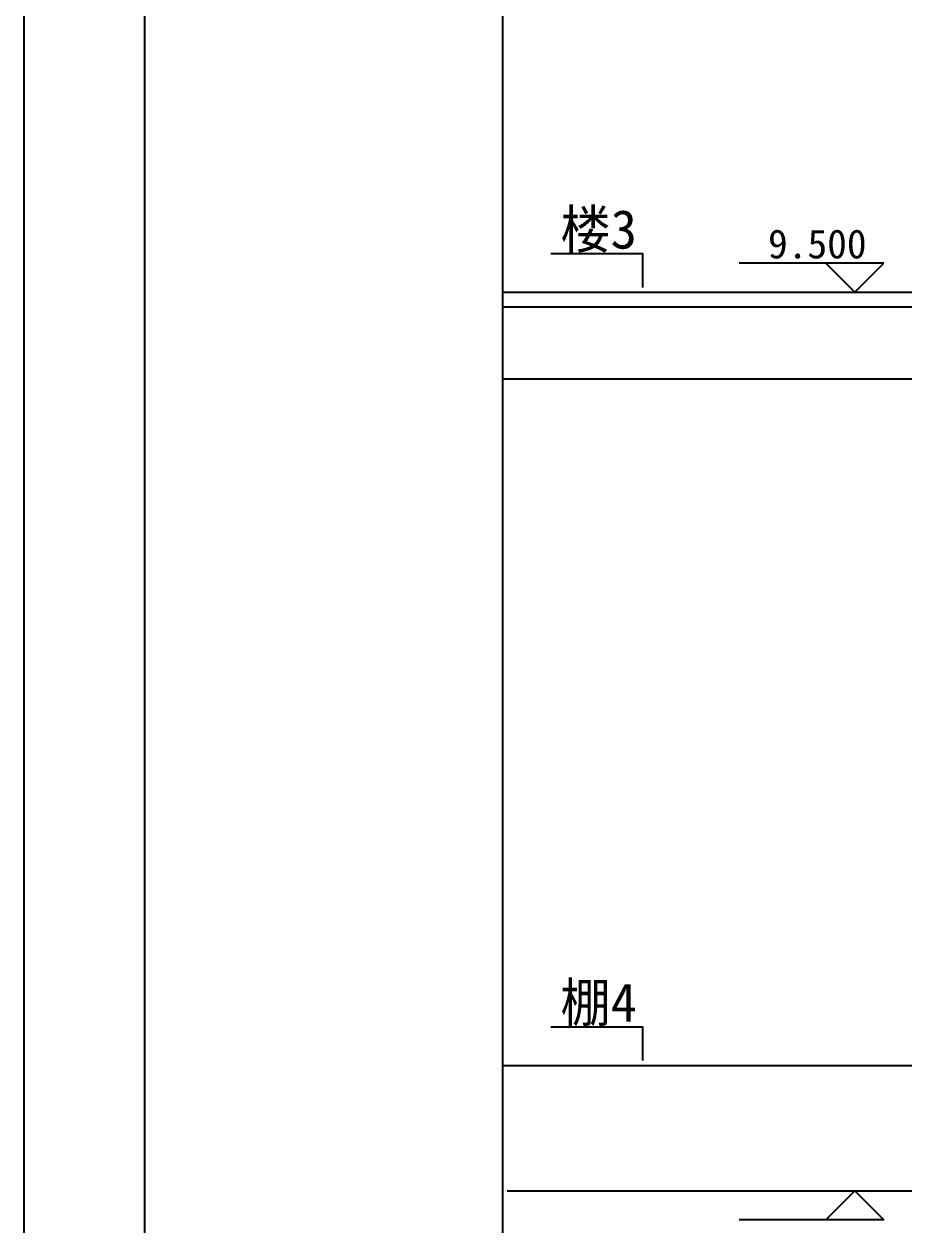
# Model space of a CAD drawing. Header units: metres. Extents: x 0 to 25594, y 0 to 38169.
# Drawn here: x 18169 to 19992, y 29180 to 31665 of the extents above; entities that cross this region are included whole.
import ezdxf

# ---------------------------------------------------------------- set-up
doc = ezdxf.new("R2010")
doc.units = ezdxf.units.M
for name, color, linetype in [('DIM', 126, 'Continuous'), ('DOOR', 4, 'Continuous'), ('HZ', 6, 'Continuous'), ('L', 65, 'Continuous'), ('TK', 143, 'Continuous'), ('WALL1', 7, 'Continuous')]:
    doc.layers.add(name, color=color, linetype=linetype)

# ---------------------------------------------------------------- blocks, each defined once
blk = doc.blocks.new('B')
at = {"layer": 'DIM'}
for p, q in [((0, 0), (-200, 200)), ((-200, 200), (800, 200)), ((0, 0), (200, 200))]:
    blk.add_line(p, q, dxfattribs=at)

msp = doc.modelspace()

# ---------------------------------------------------------------- hatches: boundary and pattern name
at = {"layer": 'DOOR'}
h = msp.add_hatch(dxfattribs=at)
h.set_pattern_fill('ANSI31', scale=1500)
h.paths.add_polyline_path([(19160, 31080), (19160, 30930), (20170, 30930), (20170, 30090), (20810, 30090), (20810, 30530), (21110, 30530), (21310, 30530), (21310, 30610), (20810, 30610), (20810, 30930), (21410, 30930), (21410, 31080)])
h = msp.add_hatch(dxfattribs=at)
h.set_pattern_fill('AR-CONC', scale=80)
h.paths.add_polyline_path([(19160, 31080), (19160, 30930), (20170, 30930), (20170, 30090), (20810, 30090), (20810, 30530), (21110, 30530), (21310, 30530), (21310, 30610), (20810, 30610), (20810, 30930), (21410, 30930), (21410, 31080)])

# ---------------------------------------------------------------- linework, layer by layer
at = {"layer": 'DIM'}
msp.add_lwpolyline([(19160, 31080), (21410, 31080), (21410, 30930), (20810, 30930), (20810, 30610), (21310, 30610), (21310, 30530), (20810, 30530), (20810, 30090), (20170, 30090), (20170, 30930), (19160, 30930)], dxfattribs=at)
at = {"layer": 'L'}
for p, q in [((19160, 31110), (20810, 31110)), ((19160, 29510), (20790, 29510))]:
    msp.add_line(p, q, dxfattribs=at)
for points in [[(19160, 34730), (19160, 31780), (19250, 31780), (19100, 31720), (19160, 31720), (19160, 28950)], [(19260, 31190), (19450, 31190), (19450, 31120)], [(19260, 29590), (19450, 29590), (19450, 29520)], [(19170, 29250), (20670, 29250), (20670, 29180), (20720, 29330), (20720, 29250), (21940, 29250)]]:
    msp.add_lwpolyline(points, dxfattribs=at)
at = {"layer": 'TK'}
for points in [[(18169, 38169), (25594, 38169), (25594, 27669), (18169, 27669)], [(18419, 37544), (25344, 37544), (25344, 27919), (18419, 27919)]]:
    msp.add_lwpolyline(points, close=True, dxfattribs=at)
msp.add_lwpolyline([(25344, 37544), (25344, 27919), (18419, 27919), (18419, 37544), (25344, 37544)], dxfattribs=at)
at = {"layer": 'WALL1'}
for points in [[(19160, 31080), (21410, 31080)], [(20170, 30930), (19160, 30930)]]:
    msp.add_lwpolyline(points, dxfattribs=at)

# ---------------------------------------------------------------- block references
at = {"layer": 'DIM', "xscale": -0.3, "yscale": 0.3, "zscale": 0.3}
msp.add_blockref('B', (19890, 31110), dxfattribs=at)
at = {"layer": 'L', "xscale": 0.3, "yscale": 0.3, "zscale": 0.3, "rotation": 180}
msp.add_blockref('B', (19890, 29250), dxfattribs=at)

# ---------------------------------------------------------------- texts
at = {"layer": 'HZ'}
for s, p in [('楼3', (19280, 31200.2)), ('棚4', (19280, 29600.2))]:
    msp.add_text(s, height=80, dxfattribs=at).set_placement(p)
at = {"layer": 'L'}
msp.add_text('9.500', height=60, dxfattribs=at).set_placement((19710, 31180))

doc.saveas('drawing.dxf')
